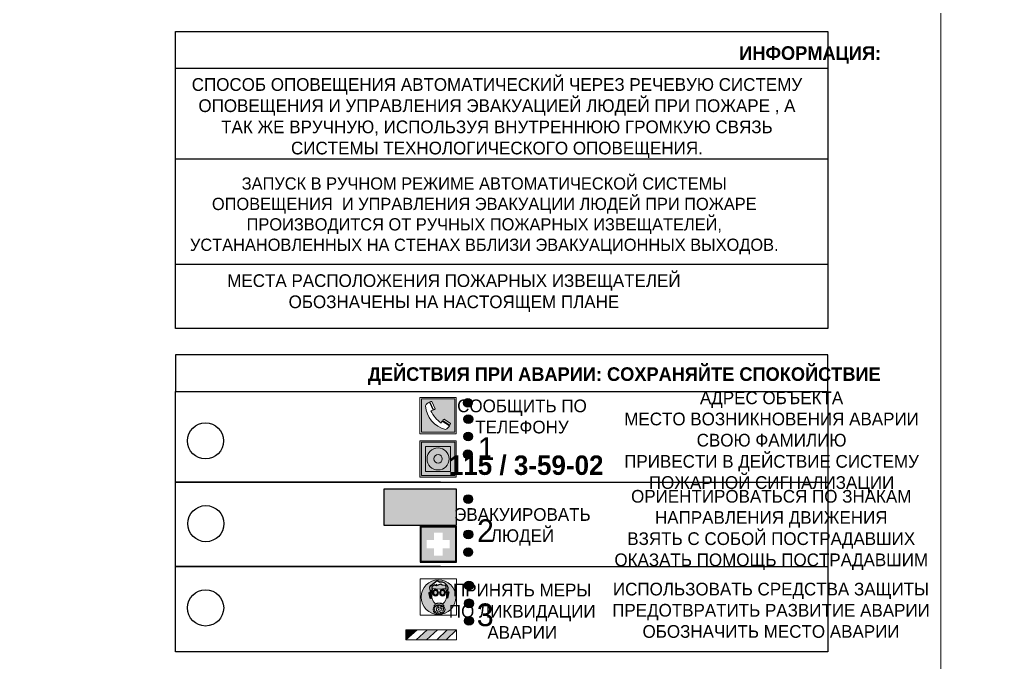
# Model space of a CAD drawing. Header units: millimetres. Extents: x 13114 to 67229, y 22859 to 38520.
# Drawn here: x 20743.7 to 20960, y 35254.2 to 35395.8 of the extents above; entities that cross this region are included whole.
import ezdxf

# ---------------------------------------------------------------- set-up
doc = ezdxf.new("R2010")
doc.units = ezdxf.units.MM
doc.styles.add('обычный', font='arial.ttf')

# ---------------------------------------------------------------- blocks, each defined once
blk = doc.blocks.new('A$C38D26F80')
h = blk.add_hatch(color=5)
h.dxf.hatch_style = 1
h.paths.add_polyline_path([(-8.77, -4.48, 1), (-0.19, -4.48, 1)])
h.paths.add_polyline_path([(-6.75, -3.58), (-6.75, -3.31), (-6.62, -3.22), (-6.5, -3.22), (-6.42, -3.3), (-6.39, -3.28), (-6.59, -2.23), (-6.59, -2.01), (-6.38, -1.58), (-4.76, -0.4), (-4.13, -0.79, -0.362848), (-2.1, -2.1, -0.201049), (-2.17, -2.48, 0.085434), (-2.26, -3.13), (-1.9, -3.16), (-2.25, -4.7), (-2.4, -4.59), (-2.43, -4.34), (-2.36, -4.34), (-2.14, -3.34), (-2.47, -3.42), (-2.58, -1.95), (-2.77, -1.58), (-3.58, -1.52), (-3.92, -1.26), (-5.05, -1.73), (-4.87, -1.39), (-5.41, -1.6), (-5.41, -1.46), (-6.13, -1.87), (-6.18, -3.5), (-6.56, -3.47), (-6.37, -4.59), (-6.16, -4.43), (-6.16, -4.66), (-6.36, -4.79), (-6.37, -4.8), (-6.51, -4.76)], flags=16)
h.paths.add_polyline_path([(-6.51, -4.76), (-6.36, -4.79), (-6.37, -4.8)], flags=0)
h.paths.add_polyline_path([(-5.92, -2.34, 0.089508), (-2.67, -2.35), (-2.48, -3.88, -0.268602), (-3.4, -6.18, 0.262449), (-5.2, -6.18, -0.268602), (-6.11, -3.88)], flags=16)
edge = h.paths.add_edge_path(flags=16)
edge.add_ellipse((-5.19, -3.41), major_axis=(0, 0.842), ratio=0.848992, start_angle=0, end_angle=360)
edge = h.paths.add_edge_path(flags=0)
edge.add_ellipse((-5.19, -3.39), major_axis=(0, 0.665), ratio=0.853798, start_angle=0, end_angle=360)
edge = h.paths.add_edge_path(flags=0)
edge.add_ellipse((-5.19, -3.4), major_axis=(0, 0.528), ratio=0.864094, start_angle=0, end_angle=360)
edge = h.paths.add_edge_path(flags=16)
edge.add_ellipse((-3.47, -3.4), major_axis=(0, 0.842), ratio=0.848992, start_angle=0, end_angle=360)
h.paths.add_polyline_path([(-3.13, -6.45), (-3.13, -6.84, 0.383174), (-5.57, -6.85), (-5.57, -6.49, -0.369952)], flags=16)
edge = h.paths.add_edge_path(flags=0)
edge.add_ellipse((-3.47, -3.39), major_axis=(0, 0.665), ratio=0.853798, start_angle=0, end_angle=360)
edge = h.paths.add_edge_path(flags=0)
edge.add_ellipse((-3.47, -3.4), major_axis=(0, 0.528), ratio=0.864094, start_angle=0, end_angle=360)
edge = h.paths.add_edge_path(flags=16)
edge.add_ellipse((-4.34, -7.57), major_axis=(-1.48, 0), ratio=0.744955, start_angle=0, end_angle=360)
h.paths.add_polyline_path([(-5.01, -6.85, -1), (-5.15, -6.85, -1)], flags=0)
h.paths.add_polyline_path([(-5.33, -7.14, -1), (-5.47, -7.14, -1)], flags=0)
h.paths.add_polyline_path([(-4.61, -6.71, -1), (-4.74, -6.71, -1)], flags=16)
h.paths.add_polyline_path([(-5.43, -7.51, -1), (-5.57, -7.51, -1)], flags=0)
h.paths.add_polyline_path([(-4.26, -6.67, -1), (-4.4, -6.67, -1)], flags=16)
h.paths.add_polyline_path([(-4.74, -7.14, -1), (-4.88, -7.14, -1)], flags=0)
h.paths.add_polyline_path([(-4.93, -7.43, -1), (-5.07, -7.43, -1)], flags=0)
h.paths.add_polyline_path([(-4.41, -7.07, -1), (-4.54, -7.07, -1)], flags=0)
h.paths.add_polyline_path([(-5.33, -7.87, -1), (-5.46, -7.87, -1)], flags=0)
h.paths.add_polyline_path([(-3.8, -6.71, -1), (-3.94, -6.71, -1)], flags=16)
h.paths.add_polyline_path([(-4.85, -7.78, -1), (-4.98, -7.78, -1)], flags=0)
h.paths.add_polyline_path([(-3.96, -7.14, -1), (-4.1, -7.14, -1)], flags=0)
h.paths.add_polyline_path([(-4.33, -7.53, -1), (-4.47, -7.53, -1)], flags=0)
h.paths.add_polyline_path([(-5.09, -8.12, -1), (-5.23, -8.12, -1)], flags=0)
h.paths.add_polyline_path([(-3.5, -6.94, -1), (-3.64, -6.94, -1)], flags=0)
h.paths.add_polyline_path([(-4.54, -7.97, -1), (-4.68, -7.97, -1)], flags=0)
h.paths.add_polyline_path([(-3.66, -7.39, -1), (-3.8, -7.39, -1)], flags=0)
h.paths.add_polyline_path([(-4.73, -8.35, -1), (-4.86, -8.35, -1)], flags=0)
h.paths.add_polyline_path([(-4.09, -7.96, -1), (-4.23, -7.96, -1)], flags=0)
h.paths.add_polyline_path([(-3.77, -7.74, -1), (-3.91, -7.74, -1)], flags=0)
h.paths.add_polyline_path([(-3.22, -7.27, -1), (-3.35, -7.27, -1)], flags=0)
h.paths.add_polyline_path([(-4.34, -8.4, -1), (-4.47, -8.4, -1)], flags=0)
h.paths.add_polyline_path([(-3.16, -7.61, -1), (-3.3, -7.61, -1)], flags=0)
h.paths.add_polyline_path([(-3.9, -8.35, -1), (-4.04, -8.35, -1)], flags=0)
h.paths.add_polyline_path([(-3.32, -7.91, -1), (-3.46, -7.91, -1)], flags=0)
h.paths.add_polyline_path([(-3.55, -8.23, -1), (-3.69, -8.23, -1)], flags=0)
at = {"color": 5, "lineweight": 5}
for p, q in [((-4.48, 0), (-8.96, 0)), ((-8.96, 0), (-8.96, -4.48)), ((-4.48, 0), (0, 0)), ((0, 0), (0, -4.48)), ((-6.59, -2.01), (-6.38, -1.58)), ((-6.59, -2.23), (-6.59, -2.01)), ((-6.39, -3.28), (-6.59, -2.23)), ((-6.38, -1.58), (-4.76, -0.4)), ((-6.13, -1.87), (-6.18, -3.5)), ((-5.41, -1.46), (-6.13, -1.87)), ((-5.92, -2.34), (-6.11, -3.88)), ((-4.87, -1.39), (-5.41, -1.6)), ((-5.41, -1.6), (-5.41, -1.46)), ((-3.92, -1.26), (-5.05, -1.73)), ((-5.05, -1.73), (-4.87, -1.39)), ((-4.76, -0.4), (-4.13, -0.79)), ((-3.58, -1.52), (-3.92, -1.26)), ((-2.77, -1.58), (-3.58, -1.52)), ((-2.58, -1.95), (-2.77, -1.58)), ((-2.67, -2.34), (-2.48, -3.88)), ((-2.47, -3.42), (-2.58, -1.95)), ((-8.96, -8.96), (-8.96, -4.48)), ((-6.75, -3.31), (-6.62, -3.22)), ((-6.75, -3.58), (-6.75, -3.31)), ((-6.51, -4.76), (-6.75, -3.58)), ((-6.62, -3.22), (-6.5, -3.22)), ((-6.18, -3.5), (-6.56, -3.47)), ((-6.56, -3.47), (-6.37, -4.59)), ((-6.37, -4.8), (-6.51, -4.76)), ((-6.5, -3.22), (-6.42, -3.3)), ((-6.42, -3.3), (-6.39, -3.28)), ((-6.37, -4.59), (-6.16, -4.43)), ((-6.16, -4.66), (-6.37, -4.8)), ((-6.16, -4.43), (-6.16, -4.66)), ((-2.14, -3.34), (-2.47, -3.42)), ((-2.43, -4.34), (-2.4, -4.59)), ((-2.43, -4.34), (-2.36, -4.34)), ((-2.4, -4.59), (-2.25, -4.7)), ((-2.36, -4.34), (-2.14, -3.34)), ((-1.9, -3.16), (-2.26, -3.13)), ((-2.25, -4.7), (-1.9, -3.16)), ((0, -8.96), (0, -4.48)), ((-5.57, -6.49), (-5.57, -6.85)), ((-3.13, -6.45), (-3.13, -6.84)), ((-4.48, -8.96), (-8.96, -8.96)), ((-4.48, -8.96), (0, -8.96))]:
    blk.add_line(p, q, dxfattribs=at)
at = {"color": 5}
for p, q in [((-6.59, -2.01), (-6.38, -1.58)), ((-6.59, -2.23), (-6.59, -2.01)), ((-6.39, -3.28), (-6.59, -2.23)), ((-6.38, -1.58), (-4.76, -0.4)), ((-6.13, -1.87), (-6.18, -3.5)), ((-5.41, -1.46), (-6.13, -1.87)), ((-4.87, -1.39), (-5.41, -1.6)), ((-5.41, -1.6), (-5.41, -1.46)), ((-3.92, -1.26), (-5.05, -1.73)), ((-5.05, -1.73), (-4.87, -1.39)), ((-4.76, -0.4), (-4.13, -0.79)), ((-3.58, -1.52), (-3.92, -1.26)), ((-2.77, -1.58), (-3.58, -1.52)), ((-2.58, -1.95), (-2.77, -1.58)), ((-2.47, -3.42), (-2.58, -1.95)), ((-6.75, -3.31), (-6.62, -3.22)), ((-6.75, -3.58), (-6.75, -3.31)), ((-6.51, -4.76), (-6.75, -3.58)), ((-6.62, -3.22), (-6.5, -3.22)), ((-6.18, -3.5), (-6.56, -3.47)), ((-6.56, -3.47), (-6.37, -4.59)), ((-6.37, -4.8), (-6.51, -4.76)), ((-6.36, -4.79), (-6.51, -4.76)), ((-6.5, -3.22), (-6.42, -3.3)), ((-6.42, -3.3), (-6.39, -3.28)), ((-6.37, -4.59), (-6.16, -4.43)), ((-6.16, -4.66), (-6.37, -4.8)), ((-6.16, -4.66), (-6.36, -4.79)), ((-6.16, -4.43), (-6.16, -4.66)), ((-2.14, -3.34), (-2.47, -3.42)), ((-2.4, -4.59), (-2.43, -4.34)), ((-2.43, -4.34), (-2.36, -4.34)), ((-2.25, -4.7), (-2.4, -4.59)), ((-2.36, -4.34), (-2.14, -3.34)), ((-2.26, -3.13), (-1.9, -3.16)), ((-1.9, -3.16), (-2.25, -4.7))]:
    blk.add_line(p, q, dxfattribs=at)
at = {"color": 5, "lineweight": 5}
for centre, radius in [((-4.48, -4.48), 4.29), ((-5.4, -7.14), 0.0678), ((-5.08, -6.85), 0.0678), ((-4.81, -7.14), 0.0678), ((-4.67, -6.71), 0.0678), ((-4.47, -7.07), 0.0678), ((-4.33, -6.67), 0.0678), ((-4.03, -7.14), 0.0678), ((-3.87, -6.71), 0.0678), ((-3.57, -6.94), 0.0678), ((-3.28, -7.27), 0.0678), ((-5.5, -7.51), 0.0678), ((-5.4, -7.87), 0.0678), ((-5.16, -8.12), 0.0678), ((-5, -7.43), 0.0678), ((-4.91, -7.78), 0.0678), ((-4.79, -8.35), 0.0678), ((-4.61, -7.97), 0.0678), ((-4.4, -7.53), 0.0678), ((-4.4, -8.4), 0.0678), ((-4.16, -7.96), 0.0678), ((-3.97, -8.35), 0.0678), ((-3.84, -7.74), 0.0678), ((-3.73, -7.39), 0.0678), ((-3.62, -8.23), 0.0678), ((-3.39, -7.91), 0.0678), ((-3.23, -7.61), 0.0678)]:
    blk.add_circle(centre, radius, dxfattribs=at)
for centre, radius, start, end in [((-4.28, 6.66), 9.15, 259.6987, 280.1569), ((-2.6, -2.2), 0.513, 326.4781, 11.7739), ((-3.66, -4.24), 2.47, 171.573, 231.7124), ((-4.93, -4.24), 2.47, 308.2876, 8.427), ((-0.47, -3.05), 1.79, 161.5846, 182.4584), ((-4.33, -7.88), 1.87, 50.358, 131.5662), ((-4.34, -8.2), 1.82, 48.4943, 132.3565), ((-4.3, -7.78), 1.83, 60.5889, 119.4111)]:
    blk.add_arc(centre, radius, start, end, dxfattribs=at)
at = {"color": 5}
for centre, radius, start, end in [((-3.89, -2.66), 1.88, 17.387, 97.1599), ((-2.6, -2.2), 0.511, 326.3906, 11.8614), ((-0.35, -3.07), 1.91, 162.2553, 181.7878)]:
    blk.add_arc(centre, radius, start, end, dxfattribs=at)
at = {"color": 5, "lineweight": 5}
for centre, major_axis, ratio in [((-5.19, -3.41), (0, 0.842), 0.848992), ((-5.19, -3.39), (0, 0.665), 0.853798), ((-5.19, -3.4), (0, 0.528), 0.864094), ((-3.47, -3.4), (0, 0.842), 0.848992), ((-3.47, -3.39), (0, 0.665), 0.853798), ((-3.47, -3.4), (0, 0.528), 0.864094), ((-4.34, -7.57), (-1.48, 0), 0.744955)]:
    blk.add_ellipse(centre, major_axis=major_axis, ratio=ratio, dxfattribs=at)
blk = doc.blocks.new('A$C47DD6509')
at = {"lineweight": 5}
for points in [[(-8.69, 0), (-11.19, 0), (-11.19, -2.22)], [(-4.22, 0), (-6.45, 0), (-8.91, -2.22), (-6.61, -2.22)], [(0, 0), (-2.09, 0), (-4.36, -2.22), (-2.29, -2.22)]]:
    blk.add_hatch(color=242, dxfattribs=at).paths.add_polyline_path(points)
at = {"color": 242, "lineweight": 5}
for p, q in [((-11.19, -2.22), (-8.69, 0)), ((-11.19, -2.22), (-11.19, 0)), ((-11.19, 0), (-8.69, 0)), ((-11.19, 0), (0, 0)), ((-8.91, -2.22), (-6.45, 0)), ((-6.61, -2.22), (-4.22, 0)), ((-4.36, -2.22), (-2.09, 0)), ((-2.29, -2.22), (0, 0)), ((0, 0), (0, -2.22)), ((0, -2.22), (-11.19, -2.22))]:
    blk.add_line(p, q, dxfattribs=at)
blk = doc.blocks.new('A$C32E8229D')
at = {"true_color": 0xffffff}
blk.add_hatch(color=7, dxfattribs=at).paths.add_polyline_path([(0, 0), (0, -8), (16, -8), (16, 0)])
h = blk.add_hatch(color=126)
h.paths.add_polyline_path([(0.2, -0.2), (15.8, -0.2), (15.8, -7.8), (0.2, -7.8)])
h.paths.add_polyline_path([(13.49, -2.05), (12.08, -2.05), (11.37, -2.63, 0.162397), (11.29, -2.84), (11.29, -3.63), (10.35, -3.63), (10.35, -4.05), (11.68, -4.05), (11.68, -3.48), (12.26, -4.28), (11.29, -5.1), (11.29, -6.78), (11.85, -6.78), (11.85, -5.44), (12.8, -4.64), (12.8, -5.94), (14.46, -5.94), (14.46, -5.39), (13.45, -5.39), (13.45, -3.97), (12.46, -2.59), (13.15, -2.59), (13.69, -3.34), (14.18, -3)], flags=16)
h.paths.add_polyline_path([(10.74, -1.82, 1), (11.8, -1.82, 1)], flags=16)
h.paths.add_polyline_path([(9.39, -3.59), (5.99, -3.59), (6.56, -3.03), (5.91, -3.03), (5.1, -3.83), (5.91, -4.64), (6.56, -4.64), (5.99, -4.09), (9.39, -4.09)], flags=16)
h.paths.add_polyline_path([(4.29, -1.08), (1.72, -1.08), (1.72, -6.6), (4.29, -6.6)], flags=16)
at = {"color": 126}
blk.add_lwpolyline([(16, -8), (0, -8), (0, 0), (16, 0)], close=True, dxfattribs=at)
blk = doc.blocks.new('A$C18900ED3')
h = blk.add_hatch(color=126)
h.paths.add_polyline_path([(-0.18, -0.18), (-7.02, -0.18), (-7.02, -7.02), (-0.18, -7.02)])
h.paths.add_polyline_path([(-5.89, -4.46), (-5.89, -2.77), (-4.46, -2.77), (-4.46, -1.31), (-2.77, -1.31), (-2.77, -2.77), (-1.33, -2.77), (-1.33, -4.46), (-2.77, -4.46), (-2.77, -5.89), (-4.46, -5.89), (-4.46, -4.46)], flags=16)
at = {"color": 126}
for p, q in [((-7.2, 0), (-7.2, -7.2)), ((0, 0), (-7.2, 0)), ((0, -7.2), (0, 0)), ((-7.02, -7.02), (-7.02, -0.18)), ((-7.02, -0.18), (-0.18, -0.18)), ((-0.18, -0.18), (-0.18, -7.02)), ((-7.2, -7.2), (0, -7.2)), ((-0.18, -7.02), (-7.02, -7.02))]:
    blk.add_line(p, q, dxfattribs=at)
blk = doc.blocks.new('A$C456E1F9C')
at = {"lineweight": 5}
h = blk.add_hatch(color=242, dxfattribs=at)
h.paths.add_polyline_path([(0.51, -1.47), (0.51, -13.26), (12.29, -13.26), (12.29, -1.47)])
h.paths.add_polyline_path([(5.42, -4.95, -0.254479), (4.78, -5.4), (3.52, -2.53, -0.209735), (4.23, -2.4)], flags=16)
h.paths.add_polyline_path([(8.53, -8.6), (10.87, -10.17), (10.54, -10.76), (8.03, -9.13, -0.192251)], flags=16)
h.paths.add_polyline_path([(4.61, -5.49, 0.005518), (3.87, -5.72, 0.128647), (7.49, -10.01, 0.00809), (7.83, -9.33), (10.47, -10.97, -0.16736), (8.99, -12.25, -0.327862), (1.95, -3.95, -0.166952), (3.36, -2.62)], flags=16)
at = {"color": 242, "lineweight": 5}
for p, q in [((0, -13.77), (0, -0.97)), ((12.8, -0.97), (0, -0.97)), ((4.61, -5.49), (3.36, -2.62)), ((3.52, -2.53), (4.78, -5.4)), ((4.23, -2.4), (5.42, -4.95)), ((12.8, -13.77), (12.8, -0.97)), ((7.83, -9.33), (10.47, -10.97)), ((8.03, -9.13), (10.54, -10.76)), ((10.81, -10.12), (8.53, -8.6)), ((10.54, -10.76), (10.8, -10.3)), ((10.8, -10.3), (10.81, -10.12)), ((0, -13.77), (12.8, -13.77))]:
    blk.add_line(p, q, dxfattribs=at)
blk.add_lwpolyline([(0.51, -1.47), (12.29, -1.47), (12.29, -13.26), (0.51, -13.26)], close=True, dxfattribs=at)
for centre, radius, start, end in [((4.59, -5.34), 2.99, 114.2845, 152.1974), ((4.02, -3.27), 0.891, 76.3284, 123.7092), ((11.12, -3.31), 9.19, 183.9915, 256.6009), ((14.98, -39.1), 35.17, 107.1487, 108.4135), ((13.86, -0.94), 11.08, 205.5536, 234.8762), ((4.68, -4.59), 0.824, 276.9621, 334.0723), ((-13.31, 0.8), 23.44, 332.5487, 334.4027), ((8.94, -9.5), 0.989, 114.4092, 157.9388), ((7.87, -9.46), 3, 291.9291, 329.9329)]:
    blk.add_arc(centre, radius, start, end, dxfattribs=at)
blk = doc.blocks.new('A$C54414219')
at = {"true_color": 0xffffff}
h = blk.add_hatch(color=7, dxfattribs=at)
h.paths.add_polyline_path([(2.39, -9.45), (2.39, -18.3), (11.23, -18.3), (11.23, -9.45)], flags=0)
h.paths.add_polyline_path([(10.71, -13.87, -1), (2.92, -13.87, -1)], flags=0)
h.paths.add_polyline_path([(8.3, -13.87, -1), (5.33, -13.87, -1)], flags=0)
h.paths.add_polyline_path([(0.41, -7.47), (0.41, -20.27), (13.21, -20.27), (13.21, -7.47)])
h.paths.add_polyline_path([(0.92, -19.77), (12.71, -19.77), (12.71, -7.98), (0.92, -7.98)], flags=16)
h.paths.add_polyline_path([(11.23, -9.45), (11.23, -18.3), (2.39, -18.3), (2.39, -9.45)], flags=0)
at = {"lineweight": 5}
h = blk.add_hatch(color=242, dxfattribs=at)
h.paths.add_polyline_path([(12.71, -7.98), (0.92, -7.98), (0.92, -19.77), (12.71, -19.77)])
h.paths.add_polyline_path([(11.23, -18.3), (2.39, -18.3), (2.39, -9.45), (11.23, -9.45)], flags=16)
h.paths.add_polyline_path([(10.71, -13.87, -1), (2.92, -13.87, -1)], flags=0)
h.paths.add_polyline_path([(8.3, -13.87, -1), (5.33, -13.87, -1)], flags=0)
at = {"true_color": 0xffffff}
h = blk.add_hatch(color=7, dxfattribs=at)
h.paths.add_polyline_path([(2.39, -9.45), (2.39, -18.3), (11.23, -18.3), (11.23, -9.45)])
h.paths.add_polyline_path([(10.71, -13.87, -1), (2.92, -13.87, -1)], flags=16)
h.paths.add_polyline_path([(8.3, -13.87, -1), (5.33, -13.87, -1)], flags=0)
at = {"lineweight": 5}
h = blk.add_hatch(color=242, dxfattribs=at)
h.paths.add_polyline_path([(2.92, -13.87, 1), (10.71, -13.87, 1)])
h.paths.add_polyline_path([(8.3, -13.87, -1), (5.33, -13.87, -1)], flags=16)
at = {"color": 242, "lineweight": 5}
for p, q in [((0.41, -20.27), (0.41, -7.47)), ((0.41, -7.47), (13.21, -7.47)), ((0.41, -7.47), (13.21, -7.47)), ((13.21, -20.27), (13.21, -7.47)), ((0.41, -20.27), (13.21, -20.27))]:
    blk.add_line(p, q, dxfattribs=at)
for points in [[(0.92, -7.98), (12.71, -7.98), (12.71, -19.77), (0.92, -19.77)], [(2.39, -9.45), (11.23, -9.45), (11.23, -18.3), (2.39, -18.3)]]:
    blk.add_lwpolyline(points, close=True, dxfattribs=at)
for radius in [3.89, 1.49]:
    blk.add_circle((6.81, -13.87), radius, dxfattribs=at)

msp = doc.modelspace()

# ---------------------------------------------------------------- hatches: boundary and pattern name
at = {"lineweight": 0}
h = msp.add_hatch(color=256, dxfattribs=at)
h.dxf.hatch_style = 1
h.paths.add_polyline_path([(20843.42, 35311.39, 1), (20841.49, 35311.39, 1)])
h = msp.add_hatch(color=256, dxfattribs=at)
h.dxf.hatch_style = 1
h.paths.add_polyline_path([(20843.52, 35307.8, 1), (20841.59, 35307.8, 1)])
h = msp.add_hatch(color=256, dxfattribs=at)
h.dxf.hatch_style = 1
h.paths.add_polyline_path([(20843.48, 35303.99, 1), (20841.55, 35303.99, 1)])
h = msp.add_hatch(color=256, dxfattribs=at)
h.dxf.hatch_style = 1
h.paths.add_polyline_path([(20843.4, 35300.06, 1), (20841.47, 35300.06, 1)])
h = msp.add_hatch(color=256, dxfattribs=at)
h.dxf.hatch_style = 1
h.paths.add_polyline_path([(20843.49, 35290.18, 1), (20841.55, 35290.18, 1)])
h = msp.add_hatch(color=256, dxfattribs=at)
h.dxf.hatch_style = 1
h.paths.add_polyline_path([(20843.53, 35282.4, 1), (20841.6, 35282.4, 1)])
h = msp.add_hatch(color=256, dxfattribs=at)
h.dxf.hatch_style = 1
h.paths.add_polyline_path([(20843.52, 35278.49, 1), (20841.59, 35278.49, 1)])
h = msp.add_hatch(color=256, dxfattribs=at)
h.dxf.hatch_style = 1
h.paths.add_polyline_path([(20843.68, 35271.14, 1), (20841.75, 35271.14, 1)])
h = msp.add_hatch(color=256, dxfattribs=at)
h.dxf.hatch_style = 1
h.paths.add_polyline_path([(20843.67, 35267.2, 1), (20841.74, 35267.2, 1)])
h = msp.add_hatch(color=256, dxfattribs=at)
h.dxf.hatch_style = 1
h.paths.add_polyline_path([(20843.67, 35263.36, 1), (20841.74, 35263.36, 1)])

# ---------------------------------------------------------------- linework, layer by layer
at = {"color": 5, "lineweight": 0}
for points in [[(20346.69, 35158.23), (20946.69, 35158.23), (20946.69, 35553.23), (20346.69, 35553.23)], [(20946.69, 35158.23), (21546.69, 35158.23), (21546.69, 35553.23), (20946.69, 35553.23)]]:
    msp.add_lwpolyline(points, close=True, dxfattribs=at)
at = {"color": 0}
msp.add_lwpolyline([(20778.01, 35393.23), (20921.77, 35393.23), (20921.77, 35327.78), (20778.01, 35327.78)], close=True, dxfattribs=at)
for points in [[(20778.01, 35385.18), (20921.77, 35385.18)], [(20778.01, 35365.18), (20921.77, 35365.18)], [(20778.01, 35341.93), (20921.77, 35341.93)]]:
    msp.add_lwpolyline(points, dxfattribs=at)
for points in [[(20778.01, 35313.92), (20921.77, 35313.92), (20921.77, 35321.97), (20778.01, 35321.97)], [(20778.01, 35313.92), (20921.77, 35313.92), (20921.77, 35256.52), (20778.01, 35256.52)]]:
    msp.add_lwpolyline(points, close=True)
for points in [[(20836.42, 35293.93), (20778.01, 35293.93), (20921.77, 35293.93)], [(20836.42, 35275.35), (20778.01, 35275.35), (20921.77, 35275.35)]]:
    msp.add_lwpolyline(points)
for centre, radius in [((20842.45, 35311.39), 0.966), ((20842.56, 35307.8), 0.966), ((20784.63, 35303), 3.98), ((20842.52, 35303.99), 0.966), ((20842.44, 35300.06), 0.966), ((20842.52, 35290.18), 0.966), ((20784.73, 35284.77), 3.98), ((20842.56, 35282.4), 0.966), ((20842.55, 35278.49), 0.966), ((20842.71, 35271.14), 0.966), ((20784.67, 35266.19), 3.98), ((20842.71, 35267.2), 0.966), ((20842.71, 35263.36), 0.966)]:
    msp.add_circle(centre, radius)

# ---------------------------------------------------------------- block references
for name, p, xscale, yscale, zscale in [('A$C456E1F9C', (20831.9, 35313.2), 0.625, 0.625, 0.625), ('A$C54414219', (20831.64, 35307.71), 0.625, 0.625, 0.625), ('A$C18900ED3', (20839.96, 35284.25), 1.111111111007631, 1.111111111007631, 1.111111111007631), ('A$C38D26F80', (20839.98, 35272.58), 0.8928571427240968, 0.8928571427240968, 0.8928571427240968)]:
    msp.add_blockref(name, p, dxfattribs=dict(xscale=xscale, yscale=yscale, zscale=zscale))
at = {"xscale": -1}
msp.add_blockref('A$C32E8229D', (20839.96, 35292.4), dxfattribs=at)
at = {"color": 242, "true_color": 0xc1121c}
msp.add_blockref('A$C47DD6509', (20839.98, 35261.36), dxfattribs=at)

# ---------------------------------------------------------------- texts
at = {"lineweight": 0, "attachment_point": 5, "style": 'обычный'}
for s, insert, char_height, width in [('{\\fProxima Nova Rg|b1|i0|c204|p2;ИНФОРМАЦИЯ:\\H1.1997x; }', (20917.91, 35388.04), 3, 175.1736), ('{\\fProxima Nova Rg|b0|i0|c204|p2;СПОСОБ ОПОВЕЩЕНИЯ АВТОМАТИЧЕСКИЙ ЧЕРЕЗ РЕЧЕВУЮ СИСТЕМУ ОПОВЕЩЕНИЯ И УПРАВЛЕНИЯ ЭВАКУАЦИЕЙ ЛЮДЕЙ ПРИ ПОЖАРЕ , А ТАК ЖЕ ВРУЧНУЮ, ИСПОЛЬЗУЯ ВНУТРЕННЮЮ ГРОМКУЮ СВЯЗЬ СИСТЕМЫ ТЕХНОЛОГИЧЕСКОГО ОПОВЕЩЕНИЯ.}', (20848.87, 35374.14), 2.8, 137.0334), ('{\\fProxima Nova Rg|b0|i0|c204|p2;\\P\\pt8.1;ЗАПУСК В РУЧНОМ РЕЖИМЕ АВТОМАТИЧЕСКОЙ СИСТЕМЫ ОПОВЕЩЕНИЯ  И УПРАВЛЕНИЯ ЭВАКУАЦИИ ЛЮДЕЙ ПРИ ПОЖАРЕ ПРОИЗВОДИТСЯ ОТ РУЧНЫХ ПОЖАРНЫХ ИЗВЕЩАТЕЛЕЙ, УСТАНАНОВЛЕННЫХ НА СТЕНАХ ВБЛИЗИ ЭВАКУАЦИОННЫХ ВЫХОДОВ. }', (20846.08, 35354.84), 2.7, 131.4512), ('\\pt8.4;{\\fProxima Nova Rg|b0|i0|c204|p2;\\PМЕСТА РАСПОЛОЖЕНИЯ ПОЖАРНЫХ ИЗВЕЩАТЕЛЕЙ ОБОЗНАЧЕНЫ НА НАСТОЯЩЕМ ПЛАНЕ}', (20839.39, 35337.92), 2.8, 118.5618), ('{\\fProxima Nova Rg|b1|i0|c204|p2;ДЕЙСТВИЯ ПРИ АВАРИИ: СОХРАНЯЙТЕ СПОКОЙСТВИЕ\\H1.6644x; }', (20876.95, 35317.29), 3, 175.1736), ('\\pi-8.4,l8.4,t8.4;{\\fProxima Nova Rg|b0|i0|c204|p2;АДРЕС ОБЪЕКТА\\PМЕСТО ВОЗНИКНОВЕНИЯ АВАРИИ\\PСВОЮ ФАМИЛИЮ\\PПРИВЕСТИ В ДЕЙСТВИЕ СИСТЕМУ \\PПОЖАРНОЙ СИГНАЛИЗАЦИИ}', (20909.4, 35302.76), 2.8, 126.6484), ('{\\fProxima Nova Rg|b0|i0|c204|p2;СООБЩИТЬ ПО \\PТЕЛЕФОНУ}', (20854.39, 35308.37), 2.8, 126.6484), ('{\\fProxima Nova Rg|b0|i0|c204|p2;1\\H1.1667x; }', (20846.49, 35301.31), 5, 126.6484), ('{\\fProxima Nova Rg|b1|i0|c0|p2;\\H1.0714x;115 / 3-59-02\\H1.2822x; }', (20855.31, 35297.59), 4, 126.6484), ('\\pi-8.4,l8.4,t8.4;{\\fProxima Nova Rg|b0|i0|c204|p2;ОРИЕНТИРОВАТЬСЯ ПО ЗНАКАМ \\PНАПРАВЛЕНИЯ ДВИЖЕНИЯ\\PВЗЯТЬ С СОБОЙ ПОСТРАДАВШИХ\\PОКАЗАТЬ ПОМОЩЬ ПОСТРАДАВШИМ}', (20909.33, 35283.39), 2.8, 126.6484), ('{\\fProxima Nova Rg|b0|i0|c204|p2;ЭВАКУИРОВАТЬ \\PЛЮДЕЙ}', (20854.49, 35284.05), 2.8, 126.6484), ('{\\fProxima Nova Rg|b0|i0|c204|p2;2\\H1.1967x; }', (20846.34, 35283.23), 5, 126.6484), ('{\\fProxima Nova Rg|b0|i0|c204|p2;ПРИНЯТЬ МЕРЫ \\PПО ЛИКВИДАЦИИ \\PАВАРИИ}', (20854.45, 35265.47), 2.8, 126.6484), ('\\pi-8.4,l8.4,t8.4;{\\fProxima Nova Rg|b0|i0|c204|p2;ИСПОЛЬЗОВАТЬ СРЕДСТВА ЗАЩИТЫ \\PПРЕДОТВРАТИТЬ РАЗВИТИЕ АВАРИИ\\PОБОЗНАЧИТЬ МЕСТО АВАРИИ}', (20909.28, 35265.66), 2.8, 126.6484), ('{\\fProxima Nova Rg|b0|i0|c204|p2;3\\H1.1967x; }', (20846.28, 35264.65), 5, 126.6484)]:
    msp.add_mtext(s, dxfattribs=dict(at, insert=insert, char_height=char_height, width=width))

doc.saveas('drawing.dxf')
